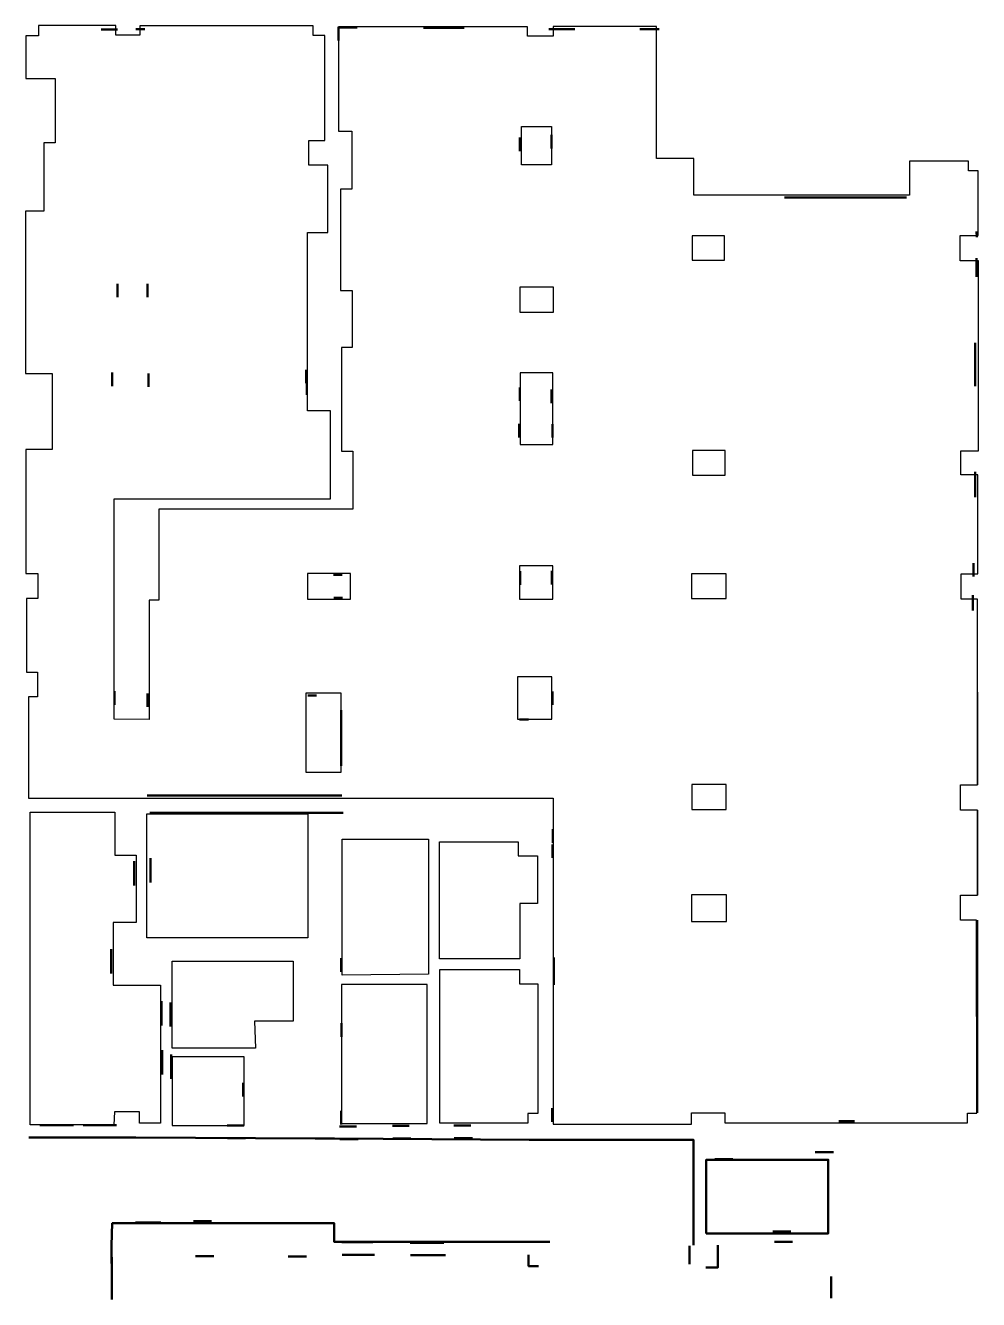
# Model space of a CAD drawing. Header units: millimetres. Extents: x -213536 to 1564669, y -45299 to 942238.
# Drawn here: x 590121 to 616085, y 126743 to 161428 of the extents above; entities that cross this region are included whole.
import ezdxf

# ---------------------------------------------------------------- set-up
doc = ezdxf.new("R2010")
doc.units = ezdxf.units.MM
for name, color, linetype, lineweight in [('8.1)', 2, 'Continuous', 50), ('8.2)', 3, 'Continuous', 50), ('8.4)', 6, 'Continuous', 50)]:
    doc.layers.add(name, color=color, linetype=linetype, lineweight=lineweight)

msp = doc.modelspace()

# ---------------------------------------------------------------- linework, layer by layer
at = {"layer": '8.1)', "lineweight": 50}
for points in [[(592179.7, 161323), (592630.5, 161323)], [(593375, 161331.2), (593130.5, 161331.2)], [(598649.5, 161022.5), (598649.5, 161391.2)], [(598649.5, 161372.5), (599153.2, 161372.5)], [(600961.6, 161367), (602074, 161367)], [(604380.5, 161330.1), (605091.1, 161330.1)], [(606860.3, 161330.1), (607380.5, 161330.1)], [(603586.9, 158005.2), (603586.9, 158373.9)], [(604447.5, 158083.1), (604447.5, 158451.8)], [(610799.4, 156748.6), (614119.4, 156748.6)], [(616035.9, 155660.6), (616030.5, 155822.5)], [(616030.5, 155093.3), (616030.5, 154587.1)], [(592630.5, 154030.2), (592630.5, 154398.9)], [(593444.3, 154030.2), (593444.3, 154398.9)], [(615997.4, 152784.2), (615997.4, 151605.2)], [(592486.9, 151612.9), (592486.9, 151981.6)], [(593469.5, 151587.7), (593469.5, 151956.4)], [(597769.3, 151688.4), (597769.3, 152057.1)], [(597786.1, 151372.5), (597786.1, 151741.2)], [(603592.8, 151205.3), (603592.8, 151574)], [(604448.1, 151147.7), (604448.1, 151516.4)], [(603568.1, 150214.7), (603568.1, 150583.4)], [(604477.3, 150209.6), (604477.3, 150578.3)], [(615997.4, 149272.5), (615997.4, 148583.6)], [(615950.2, 146791), (615950.2, 146422.5)], [(598508.9, 146468.2), (598751.1, 146468.2)], [(603595, 146199.5), (603595, 146568.2)], [(604463, 146209), (604463, 146577.7)], [(598517.7, 145849.4), (598759.9, 145849.4)], [(615932, 145922.5), (615932, 145504.6)], [(592547, 142933.3), (592547, 143302)], [(604480.8, 142930.2), (604480.8, 143298.9)], [(593447.1, 142875.1), (593447.1, 143243.8)], [(597811.6, 143188.6), (598053.8, 143188.6)], [(598723.3, 142418.1), (598723.3, 142786.8)], [(598723.3, 142418.1), (598723.3, 141268.6)], [(603579.4, 142532.9), (603821.5, 142532.9)], [(593432.9, 140464.8), (598738.6, 140464.8)], [(593513.8, 139995.8), (598772.4, 139995.8)], [(604490.1, 139180), (604490.1, 139548.7)], [(604479.6, 138763.9), (604479.6, 139132.6)], [(593527.4, 138386.8), (593527.4, 138755.5)], [(593078.4, 138305.2), (593078.4, 138673.9)], [(593527.4, 138097.4), (593527.4, 138466.1)], [(593078.4, 138015.8), (593078.4, 138384.5)], [(592459.4, 135910), (592459.4, 136278.7)], [(592459.4, 135620.6), (592459.4, 135989.3)], [(598726.1, 135665.8), (598726.1, 136034.5)], [(604511.2, 135683), (604511.2, 136051.7)], [(604514.7, 135307.4), (604514.7, 135676.1)], [(593830.7, 134492.8), (593830.7, 134861.5)], [(594074.2, 134461.6), (594074.2, 134830.3)], [(593830.7, 134203.4), (593830.7, 134572.1)], [(594074.2, 134172.2), (594074.2, 134540.9)], [(598728.5, 133895.6), (598728.5, 134264.3)], [(593842.1, 133161.3), (593842.1, 133530)], [(593842.1, 132871.9), (593842.1, 133240.6)], [(594089.9, 133044), (594089.9, 133412.7)], [(594089.9, 132754.5), (594089.9, 133123.3)], [(596047.9, 132270), (596047.9, 132638.7)], [(598722.5, 131507.3), (598722.5, 131876)], [(604471.1, 131582), (604471.1, 131950.7)], [(590973.7, 131493.8), (590515.7, 131493.8)], [(591429.5, 131493.8), (590971.5, 131493.8)], [(592147.8, 131493.8), (591689.8, 131493.8)], [(592603.6, 131493.8), (592145.6, 131493.8)], [(596073.7, 131478.5), (595615.7, 131478.5)], [(600575.3, 131475), (600117.3, 131475)], [(602250.8, 131479.7), (601792.8, 131479.7)], [(612275.4, 131601.1), (612707.7, 131601.1)], [(591018.2, 131149.5), (590525.1, 131149.5)], [(591474, 131149.5), (590980.9, 131149.5)], [(592192.3, 131149.5), (591699.2, 131149.5)], [(592648.1, 131149.5), (592155, 131149.5)], [(596118.2, 131134.3), (595625.1, 131134.3)], [(599137.6, 131449), (598679.6, 131449)], [(600619.8, 131130.8), (600126.7, 131130.8)], [(602295.3, 131135.5), (601802.2, 131135.5)], [(599182.1, 131104.8), (598689, 131104.8)], [(609395.4, 130564.1), (608902.3, 130564.1)], [(612132.3, 130751.6), (611639.2, 130751.6)], [(593610.2, 128837.9), (593117.1, 128837.9)], [(593807.2, 128837.9), (593314.1, 128837.9)], [(595191.9, 128873.7), (594698.8, 128873.7)], [(610976.2, 128595.3), (610483.1, 128595.3)], [(599199.1, 128307), (598741.1, 128307)], [(599582.6, 128307), (599124.6, 128307)], [(601063.5, 128290.1), (600605.4, 128290.1)], [(601519.3, 128290.1), (601061.2, 128290.1)], [(611016.5, 128315.2), (610523.4, 128315.2)], [(592478.1, 127892.1), (592478.1, 126742.7)], [(595248.7, 127924.9), (594755.6, 127924.9)], [(597775.2, 127914.5), (597282.1, 127914.5)], [(599243.6, 127962.8), (598750.5, 127962.8)], [(599627.1, 127962.8), (599134, 127962.8)], [(601107.9, 127945.9), (600614.9, 127945.9)], [(601563.7, 127945.9), (601070.7, 127945.9)], [(612074.1, 126776.9), (612074.1, 127369.7)]]:
    msp.add_lwpolyline(points, dxfattribs=at)
at = {"layer": '8.2)', "lineweight": 30}
for p, q in [((592587, 161428), (590478, 161428)), ((590478, 161428), (590478, 161144.7)), ((592587, 161163.3), (592587, 161428)), ((597962, 161414.5), (593236.9, 161414.5)), ((593236.9, 161414.5), (593236.9, 161163.3)), ((597962, 161157.7), (597962, 161414.5)), ((603794.7, 161394.5), (598651.9, 161394.5)), ((603794.7, 161141.1), (603794.7, 161394.5)), ((607312.3, 161396.9), (604499.5, 161396.9)), ((604499.5, 161396.9), (604499.5, 161141.1)), ((590478, 161144.7), (590135, 161144.7)), ((590135, 161144.7), (590135, 159981.2)), ((593236.9, 161163.3), (592587, 161163.3)), ((598280.5, 161157.7), (597962, 161157.7)), ((598280.5, 158294.5), (598280.5, 161157.7)), ((604499.5, 161141.1), (603794.7, 161141.1)), ((590135, 159981.2), (590926, 159981.2)), ((590926, 159981.2), (590926, 158233.2)), ((590926, 158233.2), (590618.9, 158233.2)), ((590618.9, 158233.2), (590618.9, 156376.9)), ((597843.8, 157626), (597843.8, 158294.5)), ((597843.8, 158294.5), (598280.5, 158294.5)), ((598358.1, 157626), (597843.8, 157626)), ((598358.1, 155794.6), (598358.1, 157626)), ((615812.6, 157472.5), (615812.6, 157736.5)), ((616073.1, 157472.5), (615812.6, 157472.5)), ((590618.9, 156376.9), (590121.1, 156376.9)), ((590121.1, 156376.9), (590121.1, 151950.2)), ((597805.4, 153749.6), (597805.4, 155794.6)), ((597805.4, 155794.6), (598358.1, 155794.6)), ((615589.3, 155024.1), (615589.3, 155709.6)), ((615589.3, 155709.6), (616073.1, 155709.6)), ((616085.3, 155024.1), (615589.3, 155024.1)), ((598930.5, 152659), (598929.5, 152659)), ((590121.1, 151950.2), (590851.9, 151950.2)), ((590851.9, 151950.2), (590851.9, 149886.9)), ((597805.4, 150935.8), (597805.4, 151908.5)), ((598732.1, 151908.5), (598732.1, 151405)), ((590851.9, 149886.9), (590133.9, 149886.9)), ((598929.5, 149842.9), (598930.5, 149842.9)), ((615601.1, 149194.9), (615601.1, 149846.6)), ((615601.1, 149846.6), (616085.3, 149846.6)), ((616063.6, 149194.9), (615601.1, 149194.9)), ((616063.6, 146497), (616063.6, 149194.9)), ((590133.9, 146511.2), (590456.8, 146511.2)), ((590456.8, 146511.2), (590456.8, 145827.8)), ((592533.5, 145922.5), (592533.5, 146426.1)), ((615611.8, 145811.2), (615611.8, 146497)), ((615611.8, 146497), (616063.6, 146497)), ((590456.8, 145827.8), (590152.9, 145827.8)), ((616058, 145811.2), (615611.8, 145811.2)), ((616063.6, 140757.3), (616058, 145811.2)), ((590152.9, 143818.6), (590452.1, 143818.6)), ((590452.1, 143818.6), (590452.1, 143147.2)), ((590452.1, 143147.2), (590202.3, 143147.2)), ((592533.5, 142540.1), (592533.5, 143222.5)), ((593492.7, 143147.8), (593492.7, 142534.6)), ((593492.7, 142534.6), (592533.5, 142540.1)), ((615592.4, 140069.3), (615592.4, 140757.3)), ((615592.4, 140757.3), (616058, 140757.3)), ((616052.7, 140069.3), (615592.4, 140069.3)), ((616063.6, 137751.7), (616063.6, 140069.3)), ((615593.6, 137074.4), (615593.6, 137751.7)), ((615593.6, 137751.7), (616052.7, 137751.7)), ((616030.4, 137074.4), (615593.6, 137074.4)), ((616063.6, 131822.5), (616063.6, 137074.4)), ((608265.6, 131517.2), (608265.6, 131829.6)), ((608265.6, 131829.6), (609178, 131829.6)), ((609178, 131829.6), (609178, 131554.1)), ((615780.8, 131554.1), (615780.8, 131816.9)), ((615780.8, 131816.9), (616041.8, 131816.9)), ((604500.3, 131765.8), (604500.3, 131517.2))]:
    msp.add_line(p, q, dxfattribs=at)
at = {"layer": '8.4)', "lineweight": 30}
for points in [[(592533.5, 142540.1), (592533.5, 148539.4), (598429.1, 148539.4), (598429.1, 150935.8), (597805.4, 150935.8), (597805.4, 155794.6), (598358.1, 155794.6), (598358.1, 157626), (597843.8, 157626), (597843.8, 158294.5), (598280.5, 158294.5), (598280.5, 161157.7), (597962, 161157.7), (597962, 161414.5), (593236.9, 161414.5), (593236.9, 161163.3), (592587, 161163.3), (592587, 161428), (590478, 161428), (590478, 161144.7), (590135, 161144.7), (590135, 159981.2), (590926, 159981.2), (590926, 158233.2), (590618.9, 158233.2), (590618.9, 156376.9), (590121.1, 156376.9), (590121.1, 151950.2), (590851.9, 151950.2), (590851.9, 149886.9), (590133.9, 149886.9), (590133.9, 146511.2), (590456.8, 146511.2), (590456.8, 145827.8), (590152.9, 145827.8), (590152.9, 143818.6), (590452.1, 143818.6), (590452.1, 143147.2), (590202.3, 143147.2), (590202.3, 140391.5), (604500.3, 140391.5), (604500.3, 131517.2), (608265.6, 131517.2), (608265.6, 131829.6), (609178, 131829.6), (609178, 131554.1), (615780.8, 131554.1), (615780.8, 131816.9), (616041.8, 131816.9), (616030.4, 137074.4), (615593.6, 137074.4), (615593.6, 137751.7), (616052.7, 137751.7), (616052.7, 140069.3), (615592.4, 140069.3), (615592.4, 140757.3), (616058, 140757.3), (616058, 145811.2), (615611.8, 145811.2), (615611.8, 146497), (616063.6, 146497), (616063.6, 149194.9), (615601.1, 149194.9), (615601.1, 149846.6), (616085.3, 149846.6), (616085.3, 155024.1), (615589.3, 155024.1), (615589.3, 155709.6), (616073.1, 155709.6), (616073.1, 157472.5), (615812.6, 157472.5), (615812.6, 157736.5), (614207.9, 157736.5), (614207.9, 156807.4), (608329.9, 156807.4), (608329.9, 157802.1), (607312.3, 157802.1), (607312.3, 161396.9), (604499.5, 161396.9), (604499.5, 161141.1), (603794.7, 161141.1), (603794.7, 161394.5), (598651.9, 161394.5), (598651.9, 158548.5), (599013.1, 158548.5), (599013.1, 156969.7), (598699.6, 156969.7), (598699.6, 154216.3), (599017.9, 154216.3), (599017.9, 152659), (598732.1, 152659), (598732.1, 149842.9), (599037.6, 149842.9), (599037.6, 148259.6), (593756.4, 148259.6), (593756.4, 145786.4), (593492.7, 145786.4), (593492.7, 142534.6)], [(603631.6, 158674.3), (604453, 158674.3), (604453, 157633.8), (603631.6, 157633.8)], [(608283.6, 155034.5), (609162.7, 155034.5), (609162.7, 155703), (608283.6, 155703)], [(603587.3, 153624.8), (604507.7, 153624.8), (604507.7, 154303.2), (603587.3, 154303.2)], [(603601.5, 150016.4), (604491.6, 150016.4), (604491.6, 151972.8), (603601.5, 151972.8)], [(608291, 149185.3), (609184.2, 149185.3), (609184.2, 149856.6), (608291, 149856.6)], [(597800.9, 145808.8), (598979.4, 145808.8), (598979.4, 146508.7), (597800.9, 146508.7)], [(603582.5, 145811.1), (604487.2, 145811.1), (604487.2, 146715.4), (603582.5, 146715.4)], [(608268.2, 145825.8), (609206.1, 145825.8), (609206.1, 146499.9), (608268.2, 146499.9)], [(603529.5, 142541.9), (604461.6, 142541.9), (604461.6, 143691.8), (603529.5, 143691.8)], [(597755.6, 141095.2), (598718.2, 141095.2), (598718.2, 143250.4), (597755.6, 143250.4)], [(608273.8, 140083.7), (609208.4, 140083.7), (609208.4, 140766.8), (608273.8, 140766.8)], [(592532.6, 131498.6), (590246.3, 131498.6), (590246.3, 140011.9), (592558.3, 140011.9), (592558.3, 138841.3), (593135.3, 138841.3), (593135.3, 137005.7), (592508.3, 137005.7), (592508.3, 135299.7), (593800.7, 135299.7), (593800.7, 131542.4), (593231.5, 131542.4), (593231.5, 131852.5), (592550.8, 131852.5)], [(593432.1, 139965.3), (597813.2, 139965.3), (597813.2, 136591.7), (593432.1, 136591.7)], [(593432.1, 139965.3), (597813.2, 139965.3), (597813.2, 136591.7), (593432.1, 136591.7)], [(608263.4, 137037.8), (609223.3, 137037.8), (609223.3, 137761.7), (608263.4, 137761.7)], [(598727.6, 131538.9), (601062.9, 131538.9), (601062.9, 135318.5), (598727.6, 135318.5)], [(594118.2, 131479.6), (596077.5, 131479.6), (596077.5, 133345.9), (594118.2, 133345.9)]]:
    msp.add_lwpolyline(points, close=True, dxfattribs=at)
for points in [[(598751.2, 138921.4), (598751.2, 139273.7)], [(598751.2, 139273.7), (601102.1, 139273.7), (601102.1, 135603.6), (598751.2, 135577.1)], [(601399.7, 136079.2), (601399.7, 139204.5), (603548, 139204.5)], [(603548, 139204.5), (603548, 138823.2), (604070.5, 138823.2)], [(598751.2, 135922), (598751.2, 138921.4)], [(604070.5, 138823.2), (604070.5, 137522.3), (603586.5, 137522.3), (603586.5, 136022.1), (601399.7, 136022.1), (601399.7, 136079.2)], [(596383.8, 133589), (594119.7, 133589), (594119.7, 135955.2), (597411.7, 135955.2), (597411.7, 134319.3)], [(598751.2, 135577.1), (598751.2, 135922)], [(601405.7, 131539.6), (601405.7, 135726), (603584.4, 135726), (603584.4, 135333.8), (604077.5, 135333.8), (604077.5, 131809.9), (603811.2, 131809.9), (603811.2, 131539.6), (601405.7, 131539.6)], [(597411.7, 134319.3), (596358.9, 134319.3), (596383.8, 133589)]]:
    msp.add_lwpolyline(points, dxfattribs=at)
at = {"layer": '8.4)', "lineweight": 50}
for points in [[(590214.5, 131153.5), (592648.1, 131149.5)], [(592648.1, 131149.5), (593125.9, 131149.5)], [(593125.9, 131149.5), (598015.5, 131130.4)], [(598015.5, 131130.4), (598544.4, 131130.4)], [(598544.4, 131130.4), (603844.9, 131086.8)], [(603844.9, 131086.8), (604406, 131086.8)], [(604406, 131086.8), (608321.6, 131086.8), (608321.6, 128222.5)], [(603841.1, 128311.6), (598531.6, 128311.6), (598531.6, 128819.8), (592486.8, 128819.8), (592460.6, 128215.1)], [(592460.6, 128215.1), (592460.6, 127722.4)], [(603841.1, 128311.6), (604402.2, 128311.6)], [(608209.6, 128202.1), (608209.6, 127709.4)], [(608652.1, 127614.9), (608983.1, 127614.9), (608983.1, 128222.9)], [(604099.6, 127652.9), (603825.9, 127652.9), (603825.9, 127962.8)]]:
    msp.add_lwpolyline(points, dxfattribs=at)
msp.add_lwpolyline([(608666.4, 128541.6), (611993.2, 128541.6), (611993.2, 130546.2), (608666.4, 130546.2)], close=True, dxfattribs=at)

doc.saveas('drawing.dxf')
